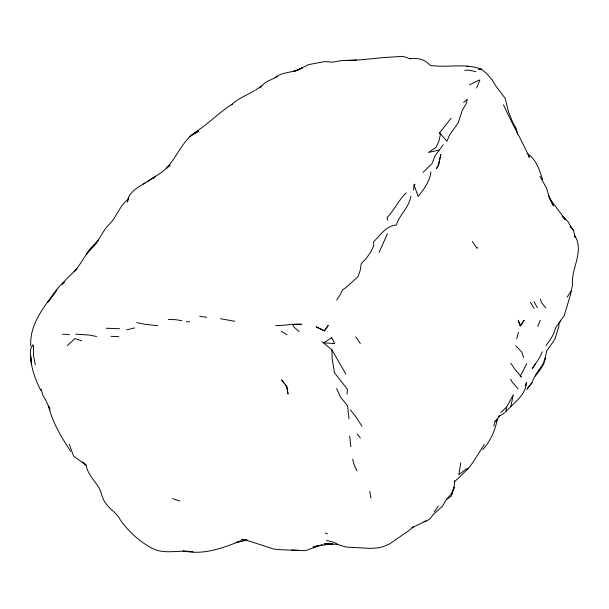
<?xml version="1.0" encoding="UTF-8"?>
<svg xmlns="http://www.w3.org/2000/svg" width="609" height="609" viewBox="0 0 609 609"><rect width="100%" height="100%" fill="white"/><g stroke="black" fill="none" stroke-linecap="round" stroke-linejoin="round"><path stroke-width="0.91" d="M33.586 345.387L33.442 354.811L35.299 364.715M30.823 346.3C29.209 324.346 44.282 306.258 56.843 289.975L47.921 302.163L55.914 290.798L60.101 285.621L64.059 282.15M477.159 247.262L477.121 248.373L472.333 241.461M454.565 480.646L454.185 487.603L451.284 496.152L446.435 499.593M413.595 190.122L414.051 184.999L415.155 184.169M346.985 394.297L347.495 389.44L334.866 373.226M532.464 381.219C535.928 372.868 544.438 367.531 545.215 358.001L546.608 351.18L554.829 339.289L558.887 326.553L558.841 324.353M460.747 462.992L458.851 474.731L465.695 469.341L468.382 468.443L472.805 462.558L484.292 444.547M430.913 171.86C429.916 181.208 423.955 189.285 418.147 196.387L414.051 184.999M510.822 406.378L513.326 394.761L506.696 406.979L505.668 412.118C513.379 402.77 525.719 395.85 526.473 382.429L525.194 385.824M493.853 426.148L495.208 420.324M516.638 338.749L518.449 332.339M410.847 196.349C409.096 207.41 399.534 214.642 396.261 225.094C385.847 225.665 380.389 235.394 373.553 241.819L373.713 245.929L370.675 252.096L366.565 258.041L361.19 263.735L360.201 270.312L358.054 276.653L345.737 287.722L342.562 289.762L340.522 294.162L336.625 300.1M127.35 202.272L128.803 198.07M545.215 358.001L542.984 363.999L534.892 375.92M451.619 493.602L454.147 487.215L451.619 493.602L446.473 499.342L442.903 505.394M537.747 326.584L540.229 320.311M476.573 88L479.801 80.312L479.283 79.969L469.6 84.796M387.431 233.711L379.102 252.362M559.214 323.516L560.341 320.996M526.831 363.611L520.467 375.875L521 377.062L521.814 376.628M542.33 351.751L539.353 358.008L532.296 368.788L535.067 363.839M32.939 344.709L30.48 349.551C29.696 363.992 34.393 377.747 40.803 390.468M531.68 382.749L526.755 389.577M567.101 297.192L570.96 291.201M94.951 244.826C100.371 237.837 103.629 229.357 110.237 223.343C116.989 216.104 119.676 205.911 127.624 199.752C129.991 191.272 138.35 187.366 145.071 182.883M324.567 330.885L328.251 325.358L324.247 330.672L316.018 326.827L324.567 330.885L324.247 330.672M95.575 243.981L98.194 240.129L95.666 243.6M443.2 144.637L435.138 155.805L431.979 163.669L422.996 172.423M434.24 511.857L438.404 505.919M545.938 345.699L550.239 339.792L553.68 333.709L555.804 327.36L564.261 315.515L570.351 295.144L572.521 284.738C570.983 267.968 584.846 251.304 574.5 235.226L575.056 237.282L573.541 230.423L570.245 226.32L573.541 230.423M95.636 243.691L96.625 242.359C86.782 250.269 82.596 262.654 74.009 271.683L77.008 268.995L66.944 278.465L61.943 284.236L64.158 282.104M482.777 449.587C490.603 440.916 495.323 430.068 497.408 418.657L495.871 421.687L499.684 415.521L498.383 416.701M451.132 118.207L439.652 132.823L440.376 134.543L438.975 141.037L436.067 147.226L428.5 152.471L439.112 150.073M527.843 388.047L532.571 382.231M454.23 482.039L468.382 468.443M260.013 87.909L264.413 83.304L269.406 80.236M442.69 505.919L433.562 514.301L429.375 519.477L411.95 527.683L413.26 526.93L408.578 530.797L389.181 544.172L382.901 546.715L378.699 547.818L370.752 548.404L346.658 547.11L339.731 545.261L333.557 542.238L326.576 540.472M231.542 104.862C237.822 98.293 246.858 95.446 254.417 90.634M406.157 192.886C398.583 200.11 394.388 210.067 387.042 217.58L387.545 220.184M67.348 345.661L74.808 338.619L81.553 340.751M500.758 412.559L506.696 406.979M463.624 102.502L467.377 99.138L465.839 104.367L462.261 110.419L458.082 123.132L449.564 134.962L446.96 141.212L439.652 132.823M255.377 90.223L261.588 85.922M143.503 184.063L161.735 172.248L170.071 165.184L166.409 168.358C176.717 157.183 182.076 141.821 194.614 132.61C208.027 124.297 218.913 112.498 232.295 104.147M498.451 416.8L504.77 412.704M151.763 178.955L155.455 176.564L147.66 181.452M275.017 77.556C282.926 71.352 294.033 73.072 302.391 67.766L293.538 71.542L297.763 70.104L308.466 64.63L324.81 61.585L332.552 62.171L341.71 60.565L356.379 60.222M269.993 80.182L277.331 76.665M240.532 540.952C222.216 548.313 202.728 555.484 182.845 550.757M235.942 542.756L240.464 540.982M126.695 329.827L134.802 327.931M237.129 542.292L244.711 540.556M478.4 69.51L481.201 69.068L486.248 73.171L491.783 79.398M241.857 540.876L247.338 540.252M331.897 543.974L324.475 543.906L331.897 543.974L318.895 545.626L313.049 546.943L322.458 544.75L305.284 550.665L281.541 549.782L273.86 549.097L248.997 540.982L241.735 539.308L247.102 540.213L242.093 539.391L244.727 539.528M423.933 521.35L426.285 521.106M346.194 60.436L360.612 59.827L384.401 57.505L403.021 56.363L410.268 58.807M69.35 334.6L62.514 334.227M186.362 321.872L189.78 321.659M410.063 58.738C417.416 57.505 425.211 59.461 430.152 65.376C446.983 67.995 464.933 62.978 481.201 69.068M332.818 543.928L330.253 543.997L338.056 544.484M464.736 70.256L468.831 70.18L476.01 71.611M295.814 324.376L301.798 324.338C293.005 323.539 284.441 325.815 275.702 325.472M106.194 328.251L119.638 328.723M295.198 324.422L292.586 324.422L294.048 327.117L299.217 331.684M192.977 551.838C178.871 549.432 163.159 555.4 150.385 547.339C138.449 540.693 128.4 531.117 120.437 520.17C117.453 513.28 110.419 510.045 106.354 504.077C102.586 499.997 101.863 494.264 99.792 489.286C95.43 481.125 87.673 474.822 86.128 465.162L84.765 463.875M75.76 334.166L89.371 335.072L96.542 336.48M168.206 319.413L175.461 319.664L181.954 320.684M291.772 550.018L298.517 550.3M110.975 336.29L118.854 336.678M199.699 316.277L206.717 317.289M220.527 318.705L234.777 321.278M157.838 325.769L143.952 324.14L136.728 322.603M468.321 66.602L466.875 66.274L468.671 66.716M325.343 533.172L327.452 533.827M179.815 501.078L172.56 498.642M281.13 331.167L286.976 334.699M322.169 341.71L331.913 349.863L345.821 374.002M86.128 465.162L73.544 456.034L69.289 444.212M562.724 216.18L568.144 221.828L571.478 227.842M527.15 153.323C536.209 159.383 539.467 169.69 542.497 179.556M82.649 461.904L85.709 464.85M515.747 345.828L521.677 351.88L523.656 357.628M562.107 216.286L565.274 219.742C560.006 211.559 553.124 204.472 548.58 195.961M518.152 388.961L512.557 382.49L510.464 379.201M520.467 375.875L515.047 369.442L510.806 363.238M545.755 307.872L541.195 302.254L540.533 298.996M284.479 383.48L281.602 379.932L286.816 386.829L288.049 394.13L286.786 386.319L285.636 384.903M350.358 409.842L355.458 416.213L362.012 426.224M357.3 434.05L360.399 438.145M528.269 155.835L529.358 157.297C521.35 139.507 511.446 122.63 503.529 104.801M355.694 336.769L360.315 343.545M70.591 451.338C61.562 437.254 52.404 422.699 48.682 406.18M492.011 79.672L495.68 85.755L505.15 98.353L508.652 112.3L513.258 123.597L516.12 128.37L517.604 134.132M530.416 302.3L534.093 308.39M533.971 301.584L537.283 307.598M539.97 176.267L546.524 188.272L550.072 199.676M357.049 470.818L354.385 465.725L352.672 459.163M550.414 199.874L553.383 205.69L548.306 195.261M336.655 388.504L340.545 397.175L347.533 405.67L349.026 418.764M48.75 406.173L49.953 409.773L45.812 400.136L42.889 395.454L41.092 389.022M369.777 491.318L370.95 498.063M350.883 446.732L349.68 436.173M334.478 372.723L332.149 358.64L331.913 349.863M31.074 360.361L30.648 355.77L31.379 363.847M440.809 154.503L438.64 164.97L436.607 168.518L438.351 165.146L440.809 154.503M524.052 320.395L520.68 326.013L518.145 320.159L520.01 325.815L524.052 320.395M90.063 249.873L86.501 253.869L94.464 245.252L90.063 249.873M192.832 134.467L189.894 136.408L198.595 131.163L192.832 134.467M331.715 337.668L323.729 342.829L334.607 343.59L331.715 337.668"/></g></svg>
